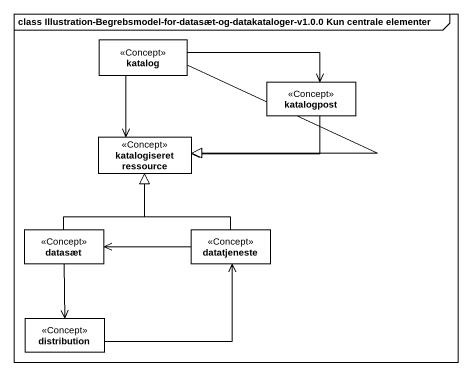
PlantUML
@startuml
mainframe class Illustration-Begrebsmodel-for-datasæt-og-datakataloger-v1.0.0 Kun centrale elementer
hide circle
hide empty members
class katalog <<Concept>> #FFFFFF
class katalogpost <<Concept>> #FFFFFF
class "katalogiseret ressource" as katalogiseret_ressource <<Concept>> #FFFFFF
class datasæt <<Concept>> #FFFFFF
class datatjeneste <<Concept>> #FFFFFF
class distribution <<Concept>> #FFFFFF
katalog -right-> katalogpost
katalog --> katalogiseret_ressource
katalog --|> katalogiseret_ressource
katalogpost -left-> katalogiseret_ressource
datasæt -up-|> katalogiseret_ressource
datasæt --> distribution
datatjeneste -up-|> katalogiseret_ressource
datatjeneste -left-> datasæt
distribution -right-> datatjeneste
@enduml
